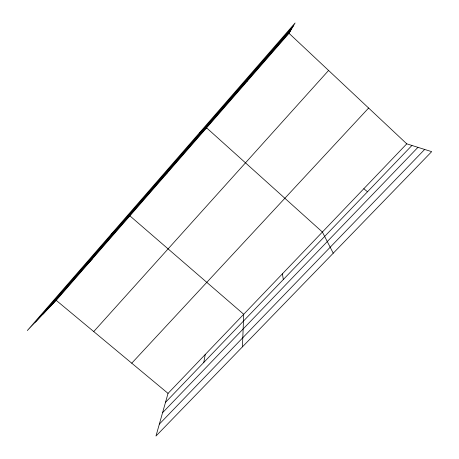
<?xml version="1.0" encoding="UTF-8"?>
<svg xmlns="http://www.w3.org/2000/svg" width="459" height="459" viewBox="0 0 459 459"><rect width="100%" height="100%" fill="white"/><g stroke="black" fill="none" stroke-linecap="round" stroke-linejoin="round"><path stroke-width="0.69" d="M242.438 346.855L243.723 314.272L129.88 215.85L111.089 234.319M203.79 362.432L205.236 354.503M406.76 143.833L168.04 393.386L155.968 436.05L431.684 151.648L406.76 143.833L289.015 33.306L295.12 22.95L27.316 330.543L56.21 300.352L289.015 33.306M35.406 322.092L293.393 25.882M43.152 313.996L291.746 28.67M50.157 306.675L290.277 31.166M93.734 331.57L328.592 70.456M131.75 363.195L368.623 108.031M165.504 402.348L411.93 145.457M162.572 412.71L417.948 147.345M159.336 424.139L424.644 149.445M87.376 263.977L92.402 258.842M164.798 175.143L167.558 172.624M199.275 133.035L206.59 127.854L322.396 232.03L333.24 253.196M56.21 300.352L168.04 393.386M363.826 188.718L367.493 191.782M246.867 80.968L247.051 81.444M282.383 273.857L283.335 279.514"/></g></svg>
